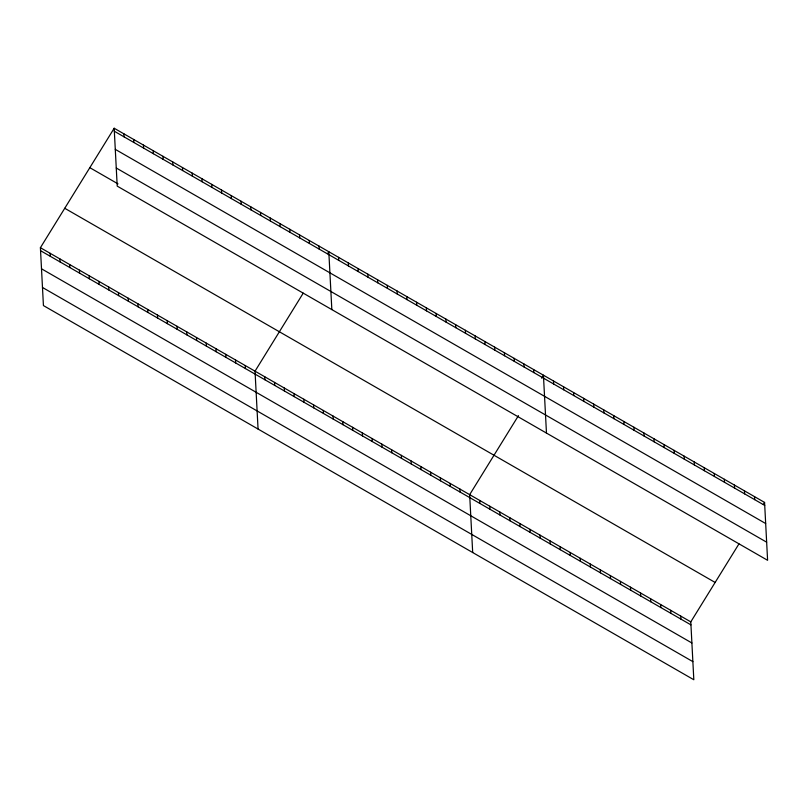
<?xml version="1.0" encoding="UTF-8"?>
<svg xmlns="http://www.w3.org/2000/svg" width="808" height="808" viewBox="0 0 808 808"><rect width="100%" height="100%" fill="white"/><g stroke="black" fill="none" stroke-linecap="round" stroke-linejoin="round"><path stroke-width="1.21" d="M738.966 543.875L690.79 621.877L693.82 679.75L43.43 305.576L40.4 247.703L114.18 128.25L764.57 502.424L767.6 560.298L117.21 186.123L114.18 128.25M303.202 293.173L255.025 371.185L258.065 429.058M327.583 253.692L328.805 251.722L331.836 309.595M518.463 415.635L469.66 494.658L472.69 552.531M541.612 378.164L543.43 375.205L546.471 433.078M763.348 504.394L764.57 502.424M114.332 131.249L764.721 505.424M115.281 149.359L765.671 523.534M116.261 168.013L766.651 542.188M89.829 167.67L118.008 183.881M64.741 208.282L715.141 582.457M40.4 247.703L690.79 621.877M40.562 250.702L690.951 624.877M41.511 268.811L691.9 642.986M42.481 287.466L692.88 661.641M754.52 496.637L754.672 499.637M744.461 490.86L744.623 493.86M734.411 485.073L734.573 488.072M724.362 479.296L724.513 482.295M714.312 473.508L714.464 476.508M704.263 467.731L704.414 470.731M694.203 461.944L694.365 464.943M684.154 456.156L684.315 459.156M674.104 450.379L674.256 453.379M680.74 616.1L680.902 619.1M664.055 444.592L664.206 447.592M670.69 610.313L670.842 613.312M654.005 438.815L654.157 441.814M660.641 604.535L660.793 607.535M643.946 433.027L644.107 436.027M650.581 598.748L650.743 601.748M633.896 427.25L634.058 430.25M640.532 592.961L640.693 595.961M623.847 421.463L623.998 424.463M630.482 587.184L630.644 590.183M613.797 415.686L613.949 418.685M620.433 581.396L620.584 584.396M603.748 409.898L603.899 412.898M610.383 575.619L610.535 578.619M593.688 404.121L593.85 407.121M600.324 569.832L600.485 572.832M583.639 398.334L583.8 401.334M590.274 564.055L590.436 567.054M573.589 392.547L573.741 395.546M580.225 558.267L580.386 561.267M563.54 386.769L563.691 389.769M570.175 552.49L570.327 555.49M553.49 380.982L553.642 383.982M560.126 546.703L560.277 549.703M550.066 540.926L550.228 543.925M533.674 369.589L533.835 372.589M540.017 535.138L540.178 538.138M523.917 363.974L524.079 366.973M529.967 529.351L530.129 532.351M514.171 358.368L514.322 361.368M519.918 523.574L520.069 526.574M504.414 352.753L504.566 355.752M509.868 517.787L510.02 520.786M494.658 347.137L494.809 350.137M499.809 512.009L499.97 515.009M484.901 341.531L485.053 344.531M489.759 506.222L489.921 509.222M475.144 335.916L475.296 338.916M479.71 500.445L479.871 503.445M465.388 330.3L465.539 333.3M455.631 324.685L455.793 327.684M459.904 489.042L460.055 492.042M445.875 319.079L446.036 322.079M450.147 483.436L450.309 486.436M436.118 313.464L436.28 316.463M440.39 477.821L440.552 480.821M426.361 307.848L426.523 310.848M430.634 472.205L430.795 475.205M416.605 302.243L416.766 305.242M420.877 466.6L421.039 469.599M406.848 296.627L407.01 299.627M411.12 460.984L411.282 463.984M397.092 291.011L397.253 294.011M401.364 455.369L401.526 458.368M387.335 285.396L387.497 288.395M391.607 449.763L391.769 452.763M377.589 279.79L377.74 282.79M381.851 444.147L382.012 447.147M367.832 274.175L367.983 277.174M372.104 438.532L372.256 441.532M358.075 268.559L358.227 271.559M362.348 432.916L362.499 435.916M348.319 262.954L348.47 265.953M352.591 427.311L352.743 430.31M338.562 257.338L338.714 260.338M342.834 421.695L342.986 424.695M333.078 416.08L333.229 419.079M319.049 246.117L319.211 249.117M323.321 410.474L323.473 413.474M309.292 240.501L309.454 243.501M313.565 404.859L313.726 407.858M299.536 234.886L299.697 237.885M303.808 399.243L303.97 402.243M289.779 229.27L289.941 232.27M294.051 393.627L294.213 396.627M280.022 223.665L280.184 226.664M284.295 388.022L284.456 391.022M270.266 218.049L270.428 221.049M274.538 382.406L274.7 385.406M260.509 212.433L260.671 215.433M264.782 376.791L264.943 379.79M250.763 206.828L250.914 209.828M241.006 201.212L241.158 204.212M245.268 365.57L245.43 368.569M231.25 195.597L231.401 198.596M235.522 359.954L235.673 362.954M221.493 189.981L221.644 192.981M225.765 354.338L225.917 357.338M211.736 184.376L211.888 187.375M216.009 348.733L216.16 351.733M201.98 178.76L202.131 181.76M206.252 343.117L206.404 346.117M192.223 173.144L192.385 176.144M196.496 337.502L196.647 340.501M182.467 167.539L182.628 170.538M186.739 331.896L186.89 334.896M172.71 161.923L172.872 164.923M176.982 326.281L177.144 329.28M162.953 156.308L163.115 159.307M167.226 320.665L167.387 323.665M153.197 150.702L153.358 153.702M157.469 315.059L157.631 318.059M143.44 145.087L143.602 148.086M147.713 309.444L147.874 312.444M133.684 139.471L133.845 142.471M137.956 303.828L138.118 306.828M123.927 133.855L124.089 136.855M128.199 298.213L128.361 301.212M118.443 292.607L118.604 295.607M108.686 286.991L108.848 289.991M98.94 281.376L99.091 284.376M89.183 275.77L89.335 278.77M79.426 270.155L79.578 273.154M69.67 264.539L69.821 267.539M59.913 258.924L60.065 261.923M50.157 253.318L50.308 256.318"/></g></svg>
